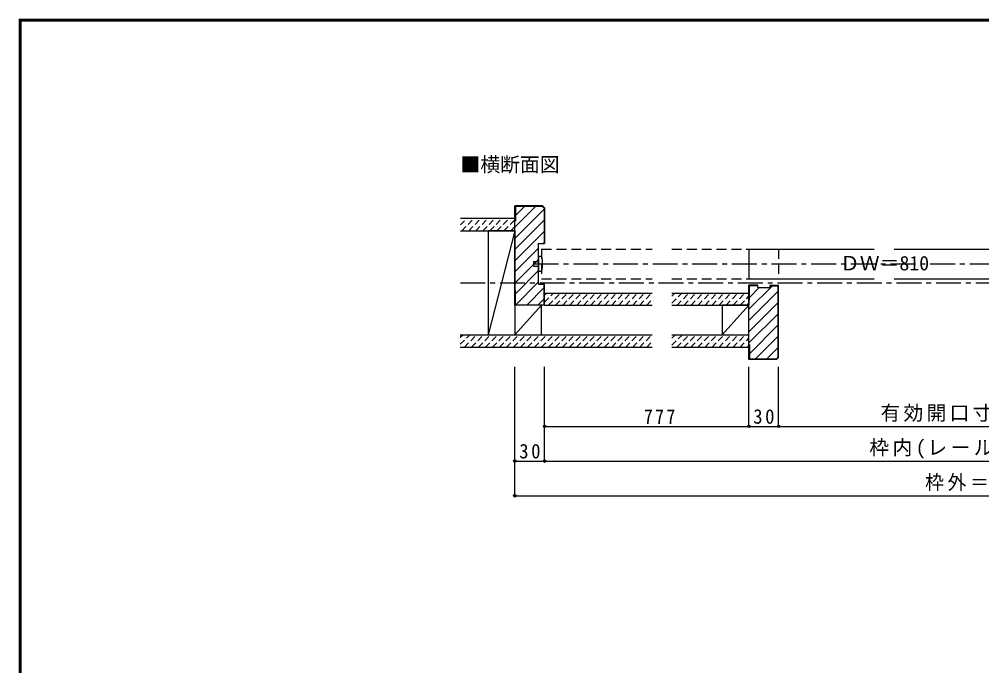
# Model space of a CAD drawing. Units: millimetres at full size, sheet at 1:5. Extents: x -973 to 977, y -718 to 696.
# Drawn here: x -973 to -2, y 44 to 696 of the extents above; entities that cross this region are included whole.
import ezdxf
from ezdxf.enums import TextEntityAlignment as Align

# ---------------------------------------------------------------- set-up
doc = ezdxf.new("R2010")
doc.units = ezdxf.units.MM
doc.header["$LTSCALE"] = 5
doc.header["$PDMODE"] = 32
doc.header["$PDSIZE"] = 2.5
for name, pattern in [('CHAIN1', [8, 5, -1, 1, -1]), ('DASHED1', [1.8, 1.2, -0.6]), ('DASHED2', [3, 2, -1])]:
    doc.linetypes.add(name, pattern=pattern)
for name, color, linetype in [('0-1_通り芯', 4, 'CHAIN1'), ('0-2_柱', 7, 'Continuous'), ('0-3_仕上げ', 2, 'Continuous'), ('0-4_枠', 3, 'Continuous'), ('0-6_扉', 2, 'Continuous'), ('0-7_金物', 7, 'Continuous'), ('0-A_文字', 3, 'Continuous'), ('0-B_寸法', 7, 'Continuous'), ('0-C_ハッチ', 4, 'DASHED1'), ('F-1_枠', 6, 'Continuous')]:
    doc.layers.add(name, color=color, linetype=linetype)
doc.styles.add('ＭＳ ゴシック', font='')
doc.styles.get('ＭＳ ゴシック').set_extended_font_data('MS Gothic')

msp = doc.modelspace()

# ---------------------------------------------------------------- linework, layer by layer
at = {"layer": '0-1_通り芯'}
msp.add_line((-528.39, 430), (531.71, 430), dxfattribs=at)
at = {"layer": '0-2_柱'}
for p, q in [((-473.404, 482.5), (-473.404, 377.5)), ((-473.404, 377.5), (-446.404, 407.5)), ((-446.404, 407.5), (-473.404, 407.5)), ((-446.404, 377.5), (-446.404, 407.5)), ((-264.375, 377.5), (-237.375, 407.5)), ((-473.404, 377.5), (-446.404, 377.5))]:
    msp.add_line(p, q, dxfattribs=at)
for points in [[(-473.404, 482.5), (-500.404, 377.5), (-473.404, 377.5)], [(-473.404, 482.5), (-500.404, 482.5), (-500.404, 377.5)]]:
    msp.add_lwpolyline(points, dxfattribs=at)
msp.add_lwpolyline([(-264.375, 377.5), (-237.375, 377.5), (-237.375, 407.5), (-264.375, 407.5)], close=True, dxfattribs=at)
at = {"layer": '0-3_仕上げ'}
for p, q in [((-528.39, 495), (-473.404, 495)), ((-473.404, 482.5), (-473.404, 495)), ((-528.39, 482.5), (-473.404, 482.5)), ((-443.404, 419.5), (-334.96, 419.5)), ((-314.96, 419.5), (-237.375, 419.5)), ((-237.375, 419.5), (-237.375, 407.5)), ((-443.404, 407.5), (-334.96, 407.5)), ((-314.96, 407.5), (-237.375, 407.5)), ((-528.475, 377.5), (-334.96, 377.5)), ((-314.96, 377.5), (-237.375, 377.5)), ((-237.375, 365), (-237.375, 377.5)), ((-528.495, 365), (-334.96, 365)), ((-314.96, 365), (-237.375, 365))]:
    msp.add_line(p, q, dxfattribs=at)
at = {"layer": '0-4_枠'}
for p, q in [((-445.525, 507.5), (-473.404, 507.5)), ((-473.404, 407.5), (-473.404, 507.5)), ((-472.904, 507), (-472.904, 492.5)), ((-443.404, 505.379), (-445.525, 507.5)), ((-443.904, 505.172), (-443.904, 469.5)), ((-443.404, 505.379), (-443.404, 469.5)), ((-473.404, 492.5), (-472.904, 492.5)), ((-449.404, 469.5), (-443.404, 469.5)), ((-449.404, 428.5), (-449.404, 469.5)), ((-449.404, 428.5), (-443.404, 428.5)), ((-443.904, 407.5), (-443.904, 428.5)), ((-443.404, 407.5), (-443.404, 428.5)), ((-228.375, 427.5), (-237.375, 427.5)), ((-237.375, 352.5), (-237.375, 427.5)), ((-228.375, 425), (-228.375, 427.5)), ((-216.375, 427.5), (-216.375, 425)), ((-216.375, 427.5), (-207.375, 427.5)), ((-207.375, 354.621), (-207.375, 427.5)), ((-472.904, 422.5), (-473.404, 422.5)), ((-472.904, 407.5), (-472.904, 422.5)), ((-228.375, 427), (-236.875, 427)), ((-236.875, 412.5), (-236.875, 427)), ((-228.375, 425), (-216.375, 425)), ((-216.375, 427), (-207.875, 427)), ((-207.875, 354.828), (-207.875, 427)), ((-237.375, 412.5), (-236.875, 412.5)), ((-443.404, 407.5), (-473.404, 407.5)), ((-237.375, 367.5), (-236.875, 367.5)), ((-236.875, 367.5), (-236.875, 353)), ((-209.704, 353), (-236.875, 353)), ((-207.875, 354.828), (-209.704, 353))]:
    msp.add_line(p, q, dxfattribs=at)
for points in [[(-443.904, 505.172), (-445.732, 507), (-472.904, 507)], [(-207.375, 354.621), (-209.497, 352.5), (-237.375, 352.5)]]:
    msp.add_lwpolyline(points, dxfattribs=at)
at = {"layer": '0-6_扉', "linetype": 'DASHED2'}
for p, q in [((-446.404, 464), (-446.404, 434)), ((-446.404, 464), (-334.96, 464)), ((-314.96, 464), (-207.375, 464)), ((-207.375, 464), (-207.375, 434)), ((-446.404, 434), (-334.96, 434)), ((-314.96, 434), (-207.375, 434))]:
    msp.add_line(p, q, dxfattribs=at)
at = {"layer": '0-6_扉', "color": 6}
for p, q in [((-237.375, 464), (-237.375, 434)), ((-237.375, 464), (-110.96, 464)), ((-90.96, 464), (96.207, 464)), ((-237.375, 434), (-110.96, 434)), ((-90.96, 434), (96.207, 434))]:
    msp.add_line(p, q, dxfattribs=at)
at = {"layer": '0-7_金物'}
for p, q in [((-449.404, 456.5), (-449.404, 441.5)), ((-446.404, 456.5), (-449.404, 456.5)), ((-454.404, 451.5), (-449.404, 451.5)), ((-454.404, 446.5), (-454.404, 451.5)), ((-449.404, 446.5), (-454.404, 446.5)), ((-449.404, 441.5), (-446.404, 441.5))]:
    msp.add_line(p, q, dxfattribs=at)
msp.add_arc((-474.029, 449), 28.625, 344.81071, 15.18929, dxfattribs=at)
at = {"layer": '0-B_寸法', "color": 4, "linetype": 'CHAIN1'}
msp.add_line((-454.404, 449), (457.71, 449), dxfattribs=at)
at = {"layer": '0-B_寸法', "color": 4}
for p, q in [((-473.404, 215), (-473.404, 345)), ((-443.404, 250), (-443.404, 345)), ((-237.375, 285), (-237.375, 345)), ((-207.375, 285), (-207.375, 345)), ((-443.404, 285), (-237.375, 285)), ((-237.375, 285), (-207.375, 285)), ((-207.375, 285), (210.681, 285)), ((-473.404, 250), (-443.404, 250)), ((-443.404, 250), (446.71, 250)), ((-473.404, 215), (476.71, 215))]:
    msp.add_line(p, q, dxfattribs=at)
at = {"layer": '0-B_寸法'}
for p in [(-443.404, 285), (-237.375, 285), (-207.375, 285), (-473.404, 250), (-443.404, 250), (-473.404, 215)]:
    msp.add_point(p, dxfattribs=at)
at = {"layer": '0-C_ハッチ', "linetype": 'Continuous'}
for p, q in [((-452.476, 507), (-473.404, 486.072)), ((-463.79, 507), (-472.904, 497.886)), ((-443.904, 504.259), (-473.404, 474.759)), ((-443.904, 492.945), (-473.404, 463.445)), ((-443.904, 481.631), (-473.404, 452.131)), ((-443.904, 470.318), (-444.721, 469.5)), ((-449.404, 464.818), (-473.404, 440.818)), ((-449.404, 453.504), (-473.404, 429.504)), ((-449.404, 442.19), (-472.904, 418.69)), ((-449.404, 430.877), (-472.78, 407.5)), ((-443.904, 425.063), (-461.467, 407.5)), ((-213.527, 427), (-237.375, 403.152)), ((-207.875, 421.338), (-237.375, 391.838)), ((-236.154, 427), (-236.875, 426.279)), ((-226.841, 425), (-236.875, 414.965)), ((-443.904, 413.749), (-450.153, 407.5)), ((-207.875, 410.024), (-237.375, 380.524)), ((-207.875, 398.711), (-237.375, 369.211)), ((-207.875, 387.397), (-236.875, 358.397)), ((-207.875, 376.083), (-230.959, 353)), ((-207.875, 364.769), (-219.645, 353))]:
    msp.add_line(p, q, dxfattribs=at)
at = {"layer": '0-C_ハッチ'}
for p, q in [((-528.295, 488.24), (-521.535, 495)), ((-526.964, 482.5), (-514.464, 495)), ((-519.893, 482.5), (-507.393, 495)), ((-512.822, 482.5), (-500.322, 495)), ((-505.751, 482.5), (-493.251, 495)), ((-498.679, 482.5), (-486.179, 495)), ((-491.608, 482.5), (-479.108, 495)), ((-484.537, 482.5), (-473.404, 493.634)), ((-477.466, 482.5), (-473.404, 486.562)), ((-443.404, 417.568), (-441.471, 419.5)), ((-443.404, 410.497), (-434.4, 419.5)), ((-439.329, 407.5), (-427.329, 419.5)), ((-432.258, 407.5), (-420.258, 419.5)), ((-425.187, 407.5), (-413.187, 419.5)), ((-418.116, 407.5), (-406.116, 419.5)), ((-411.045, 407.5), (-399.045, 419.5)), ((-403.974, 407.5), (-391.974, 419.5)), ((-396.903, 407.5), (-384.903, 419.5)), ((-389.832, 407.5), (-377.832, 419.5)), ((-382.761, 407.5), (-370.761, 419.5)), ((-375.69, 407.5), (-363.69, 419.5)), ((-368.619, 407.5), (-356.619, 419.5)), ((-361.547, 407.5), (-349.547, 419.5)), ((-354.476, 407.5), (-342.476, 419.5)), ((-347.405, 407.5), (-335.405, 419.5)), ((-314.96, 409.431), (-304.891, 419.5)), ((-314.96, 416.502), (-311.962, 419.5)), ((-309.82, 407.5), (-297.82, 419.5)), ((-302.749, 407.5), (-290.749, 419.5)), ((-295.678, 407.5), (-283.678, 419.5)), ((-288.607, 407.5), (-276.607, 419.5)), ((-281.536, 407.5), (-269.536, 419.5)), ((-274.465, 407.5), (-262.465, 419.5)), ((-267.393, 407.5), (-255.393, 419.5)), ((-260.322, 407.5), (-248.322, 419.5)), ((-253.251, 407.5), (-241.251, 419.5)), ((-340.334, 407.5), (-334.96, 412.874)), ((-246.18, 407.5), (-237.375, 416.305)), ((-239.109, 407.5), (-237.375, 409.234)), ((-528.491, 367.836), (-518.827, 377.5)), ((-528.479, 374.918), (-525.898, 377.5)), ((-524.256, 365), (-511.756, 377.5)), ((-517.185, 365), (-504.685, 377.5)), ((-510.113, 365), (-497.613, 377.5)), ((-503.042, 365), (-490.542, 377.5)), ((-495.971, 365), (-483.471, 377.5)), ((-488.9, 365), (-476.4, 377.5)), ((-481.829, 365), (-469.329, 377.5)), ((-474.758, 365), (-462.258, 377.5)), ((-467.687, 365), (-455.187, 377.5)), ((-460.616, 365), (-448.116, 377.5)), ((-453.545, 365), (-441.045, 377.5)), ((-446.474, 365), (-433.974, 377.5)), ((-439.403, 365), (-426.903, 377.5)), ((-432.332, 365), (-419.832, 377.5)), ((-425.261, 365), (-412.761, 377.5)), ((-418.19, 365), (-405.69, 377.5)), ((-411.119, 365), (-398.619, 377.5)), ((-404.047, 365), (-391.547, 377.5)), ((-396.976, 365), (-384.476, 377.5)), ((-389.905, 365), (-377.405, 377.5)), ((-382.834, 365), (-370.334, 377.5)), ((-375.763, 365), (-363.263, 377.5)), ((-368.692, 365), (-356.192, 377.5)), ((-361.621, 365), (-349.121, 377.5)), ((-354.55, 365), (-342.05, 377.5)), ((-347.479, 365), (-334.979, 377.5)), ((-340.408, 365), (-334.96, 370.448)), ((-314.96, 367.004), (-304.465, 377.5)), ((-314.96, 374.075), (-311.536, 377.5)), ((-309.893, 365), (-297.393, 377.5)), ((-302.822, 365), (-290.322, 377.5)), ((-295.751, 365), (-283.251, 377.5)), ((-288.68, 365), (-276.18, 377.5)), ((-281.609, 365), (-269.109, 377.5)), ((-274.538, 365), (-262.038, 377.5)), ((-267.467, 365), (-254.967, 377.5)), ((-260.396, 365), (-247.896, 377.5)), ((-253.325, 365), (-240.825, 377.5)), ((-246.254, 365), (-237.375, 373.878)), ((-239.183, 365), (-237.375, 366.807))]:
    msp.add_line(p, q, dxfattribs=at)
at = {"layer": 'F-1_枠'}
for p, q in [((-973.347, 695.833), (-973.347, -700.833)), ((-973.347, 695.833), (976.653, 695.833)), ((-973.347, 695), (976.653, 695)), ((-973.347, 694.167), (976.653, 694.167)), ((-972.514, 695.833), (-972.514, -700.833)), ((-971.68, 695.833), (-971.68, -700.833))]:
    msp.add_line(p, q, dxfattribs=at)

# ---------------------------------------------------------------- texts
at = {"layer": '0-A_文字', "color": 7, "style": 'ＭＳ ゴシック'}
msp.add_text('■横断面図', height=14.66, dxfattribs=at).set_placement((-528.249, 537.5), align=Align.BOTTOM_LEFT)
at = {"layer": '0-B_寸法', "style": 'ＭＳ ゴシック'}
msp.add_text('ＤＷ＝810', height=14.66, dxfattribs=at).set_placement((-145.463, 438), align=Align.BOTTOM_LEFT)
at = {"layer": '0-B_寸法', "char_height": 14.66, "attachment_point": 7, "style": 'ＭＳ ゴシック'}
for s, insert in [('\\T1.27;\\W0.9;777', (-343.284, 287.5)), ('\\T1.27;\\W0.95;30', (-233, 287.5)), ('\\T1.16;有効開口寸法＝1,560', (-104.597, 287.5)), ('\\T1.17;枠内(レール長)＝3,174', (-115.847, 252.5)), ('\\T1.27;\\W0.95;30', (-469.029, 252.5)), ('\\T1.19;\\W0.95;枠外＝3,234', (-59.597, 217.5))]:
    msp.add_mtext(s, dxfattribs=dict(at, insert=insert))

doc.saveas('drawing.dxf')
